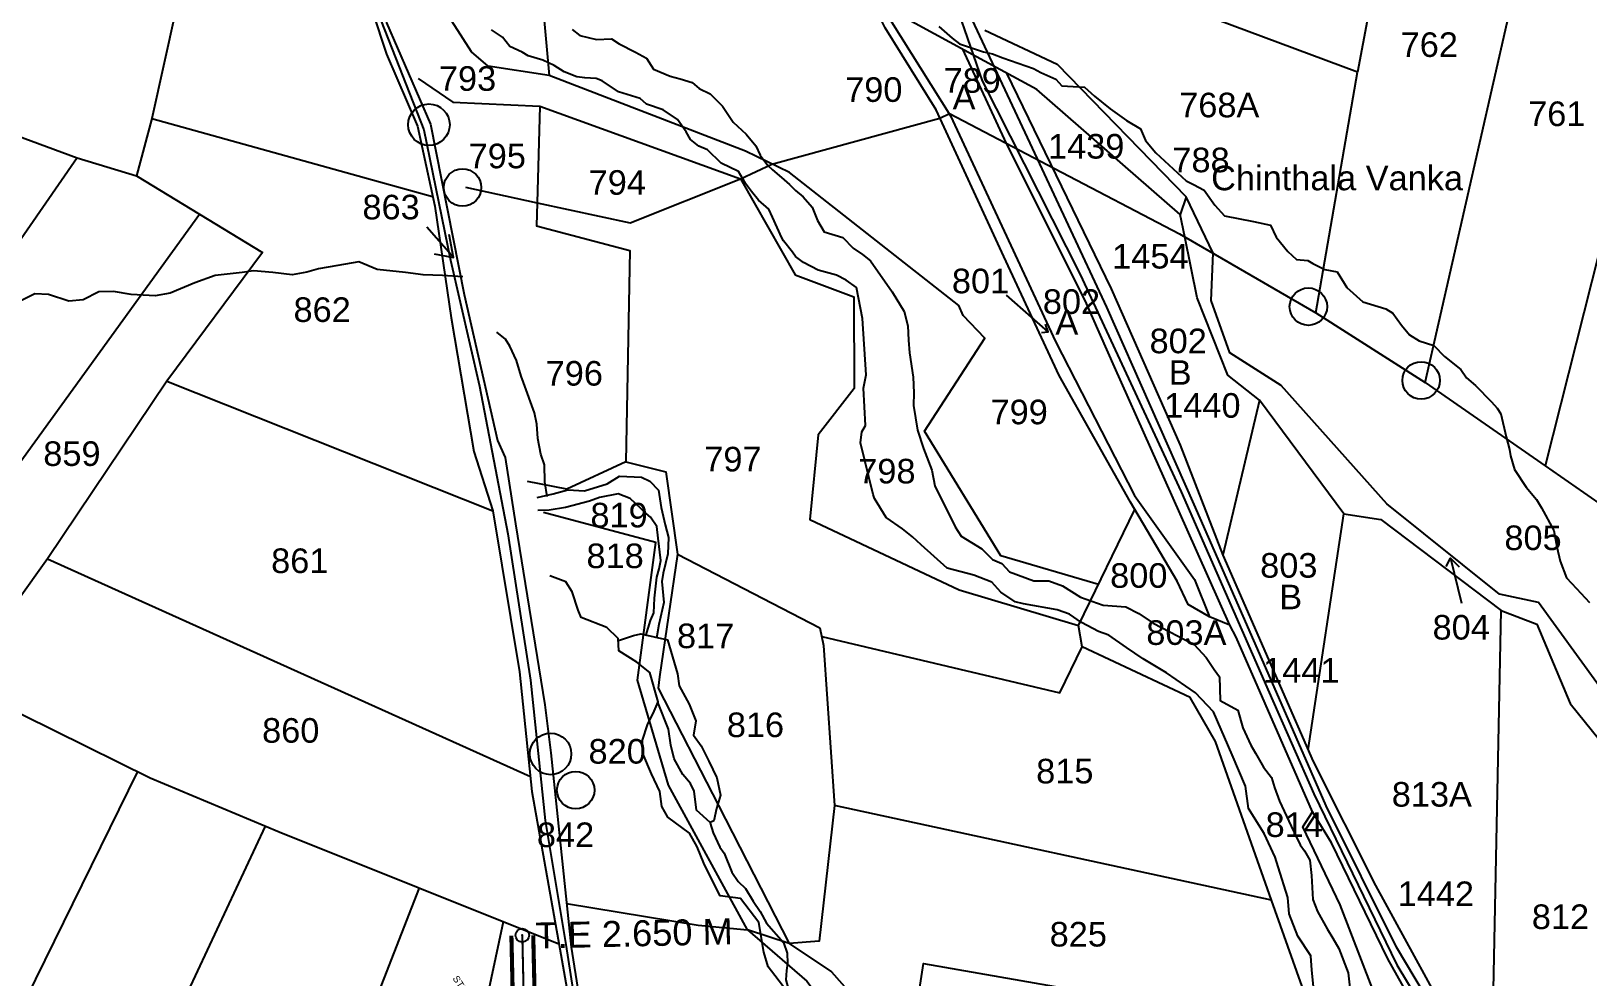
# Model space of a CAD drawing. Header units: inches. Extents: x 192867 to 224088, y 1602358 to 1617481.
# Drawn here: x 197636 to 198776, y 1607111 to 1607803 of the extents above; entities that cross this region are included whole.
import ezdxf
from ezdxf.enums import TextEntityAlignment as Align

# ---------------------------------------------------------------- set-up
doc = ezdxf.new("R2010")
doc.units = ezdxf.units.IN
doc.header["$LTSCALE"] = 15
doc.header["$MEASUREMENT"] = 0
doc.header["$PDMODE"] = 32
doc.header["$PDSIZE"] = 10
doc.linetypes.add('HIDDEN2', pattern=[0.1875, 0.125, -0.0625])
for name, color, linetype in [('BOUNDRY STONES', 240, 'Continuous'), ('CANAL1', 7, 'Continuous'), ('CSMark', 72, 'Continuous'), ('PLOTS', 7, 'Continuous'), ('PLOTS NO', 7, 'Continuous'), ('ROADS', 1, 'Continuous'), ('STREAMS', 4, 'Continuous'), ('STRUCTURE', 5, 'Continuous'), ('text2', 7, 'Continuous')]:
    doc.layers.add(name, color=color, linetype=linetype)
doc.styles.get("Standard").update_dxf_attribs({"font": 'arial.ttf'})
doc.dimstyles.get("Standard").update_dxf_attribs({"dimtxt": 0.18, "dimasz": 0.18, "dimexe": 0.18, "dimexo": 0.0625, "dimgap": 0.09, "dimtad": 0, "dimtih": 1, "dimtoh": 1, "dimdec": 4, "dimzin": 0, "dimdsep": 46, "dimtxsty": 'Standard', "dimcen": 0.09, "dimadec": 0, "dimazin": 0, "dimtfac": 1, "dimtdec": 4, "dimtofl": 0, "dimtmove": 0, "dimatfit": 3, "dimfxl": 1, "dimtolj": 1, "dimtzin": 0, "dimarcsym": 0})

# ---------------------------------------------------------------- blocks, each defined once
blk = doc.blocks.new('SP')
at = {"layer": 'STRUCTURE'}
h = blk.add_hatch(dxfattribs=at)
h.set_pattern_fill('DASH', color=256, scale=8, style=0)
edge = h.paths.add_edge_path()
edge.add_spline(control_points=[(769825.7, 1706742.1), (769825.3, 1706741.8), (769823.8, 1706740.8), (769820.9, 1706740.3), (769817, 1706739.7), (769811.4, 1706738.9), (769804, 1706739.7), (769798.4, 1706741), (769795.6, 1706741.6)], knot_values=[0, 0, 0, 0, 1.613557, 5.24513, 8.624976, 13.470124, 22.190216, 30.746377, 30.746377, 30.746377, 30.746377], degree=3, periodic=0)
edge.add_line((769795.6, 1706741.6), (769792.6, 1706739.6))
edge.add_line((769792.6, 1706739.6), (769732.6, 1706739.6))
edge.add_line((769732.6, 1706739.6), (769729.6, 1706741.6))
edge.add_spline(control_points=[(769729.6, 1706741.6), (769726.9, 1706740.9), (769721.3, 1706739.5), (769713.9, 1706738.5), (769708.3, 1706739.1), (769704.4, 1706739.6), (769701.5, 1706740), (769700, 1706741), (769699.5, 1706741.3)], knot_values=[0, 0, 0, 0, 8.556161, 17.276253, 22.121402, 25.501247, 29.13282, 30.746377, 30.746377, 30.746377, 30.746377], degree=3, periodic=0)
edge.add_line((769699.5, 1706741.3), (769699.5, 1706722.1))
edge.add_spline(control_points=[(769699.5, 1706722.1), (769700, 1706722.4), (769701.4, 1706723.4), (769704.3, 1706724), (769708.2, 1706724.5), (769713.8, 1706725.3), (769721.2, 1706724.5), (769726.8, 1706723.3), (769729.6, 1706722.6)], knot_values=[0, 0, 0, 0, 1.613557, 5.24513, 8.624976, 13.470124, 22.190216, 30.746377, 30.746377, 30.746377, 30.746377], degree=3, periodic=0)
edge.add_line((769729.6, 1706722.6), (769732.6, 1706724.6))
edge.add_line((769732.6, 1706724.6), (769792.6, 1706724.6))
edge.add_line((769792.6, 1706724.6), (769795.6, 1706722.6))
edge.add_spline(control_points=[(769795.6, 1706722.6), (769798.4, 1706723.3), (769803.9, 1706724.8), (769811.3, 1706725.8), (769817, 1706725.1), (769820.9, 1706724.7), (769823.8, 1706724.2), (769825.2, 1706723.3), (769825.7, 1706723)], knot_values=[0, 0, 0, 0, 8.556161, 17.276253, 22.121402, 25.501247, 29.13282, 30.746377, 30.746377, 30.746377, 30.746377], degree=3, periodic=0)
edge.add_line((769825.7, 1706723), (769825.7, 1706742.1))
h.paths.add_polyline_path([(769764.2, 1706732.1, -1), (769761.1, 1706732.1, -1)], flags=0)
h.paths.add_polyline_path([(769761.1, 1706732.1, 1), (769764.2, 1706732.1, 1)], flags=16)
at = {"layer": 'STRUCTURE', "const_width": 0.628}
for points in [[(769726.6, 1706747.6), (769726.6, 1706743.6), (769732.6, 1706739.6), (769792.6, 1706739.6), (769798.6, 1706743.6), (769798.6, 1706747.6)], [(769726.6, 1706716.6), (769726.6, 1706720.6), (769732.6, 1706724.6), (769792.6, 1706724.6), (769798.6, 1706720.6), (769798.6, 1706716.6)]]:
    blk.add_lwpolyline(points, dxfattribs=at)
at = {"layer": 'STRUCTURE', "color": 3}
blk.add_lwpolyline([(769732.6, 1706724.6), (769792.6, 1706724.6)], dxfattribs=at)
blk.add_lwpolyline([(769732.6, 1706724.6), (769792.6, 1706724.6)], dxfattribs=at)
at = {"layer": 'STRUCTURE', "color": 0}
blk.add_circle((769762.6, 1706732.1), 1.55, dxfattribs=at)
at = {"layer": 'STRUCTURE'}
for points in [[(769699.5, 1706741.3), (769700.9, 1706740.5), (769704.4, 1706739.6), (769707.8, 1706739.2), (769712.6, 1706738.8), (769721.3, 1706739.7), (769729.6, 1706741.6)], [(769825.7, 1706742.1), (769824.3, 1706741.3), (769820.8, 1706740.3), (769817.5, 1706739.8), (769812.7, 1706739.2), (769804, 1706739.9), (769795.6, 1706741.6)], [(769825.7, 1706723), (769824.3, 1706723.8), (769820.8, 1706724.7), (769817.4, 1706725.1), (769812.6, 1706725.5), (769803.9, 1706724.6), (769795.6, 1706722.6)], [(769699.5, 1706722.1), (769700.9, 1706723), (769704.4, 1706724), (769707.7, 1706724.5), (769712.5, 1706725), (769721.2, 1706724.4), (769729.6, 1706722.6)]]:
    blk.add_spline(points, degree=3, dxfattribs=at)
at = {"layer": 'STRUCTURE', "color": 0}
blk.add_text('STREAM', height=5, dxfattribs=at).set_placement((769684.3, 1706732.1), align=Align.MIDDLE_CENTER)
for points in [[(769727.4, 1706732.1), (769700.8, 1706732.1)], [(769824.4, 1706732.1), (769800.5, 1706732.1)]]:
    blk.add_leader(points, dimstyle='Standard', override={"dimasz": 10, "dimgap": 0.09, "dimtad": 0}, dxfattribs=at)

msp = doc.modelspace()

# ---------------------------------------------------------------- linework, layer by layer
at = {"layer": 'BOUNDRY STONES', "color": 1}
for centre, radius in [((197927.5, 1607734.4), 15.2), ((197952.1, 1607688.4), 13.7), ((198571.7, 1607601.2), 13.7), ((198654.3, 1607547.2), 13.7), ((198016.6, 1607273.8), 15.2), ((198035, 1607247.3), 13.7)]:
    msp.add_circle(centre, radius, dxfattribs=at)
at = {"layer": 'CANAL1', "color": 200, "const_width": 3}
for points in [[(197988.8, 1607101.2), (197987.9, 1607140.8)], [(198004.8, 1607102.1), (198003.9, 1607141.1)]]:
    msp.add_lwpolyline(points, dxfattribs=at)
at = {"layer": 'CANAL1', "color": 1, "linetype": 'HIDDEN2', "ltscale": 4, "const_width": 1.5}
msp.add_lwpolyline([(197996.8, 1607101.6), (197995.9, 1607141)], dxfattribs=at)
at = {"layer": 'PLOTS'}
for points in [[(197968.2, 1608712.5), (197940.6, 1608676.7), (197938.5, 1608620.6), (197873.4, 1608526.1), (197880.3, 1608479.3), (197888, 1608434.6), (197895.6, 1608404.2), (197918.7, 1608342.6), (197917.1, 1608289.7), (197905.1, 1608223.6), (197900.9, 1608177.5), (197905.4, 1608111.3), (197905.6, 1608057.9), (197894.5, 1607960.7), (197896.4, 1607809), (197928.7, 1607734.7), (197953.3, 1607610), (197977.8, 1607503.3), (197983.4, 1607490.7), (197990.8, 1607442.1), (198012.4, 1607309.8), (198016.8, 1607274.5), (198031.7, 1607132.4), (198048.5, 1607025.9)], [(197954.3, 1607688.7), (198006.9, 1607677.3), (198074.8, 1607662.6), (198155.7, 1607694.8), (198178.7, 1607705.6), (198301.8, 1607739.3), (198308.9, 1607742.6), (198385.7, 1607702.4), (198477.4, 1607654.5), (198577.1, 1607596.8), (198657.3, 1607545.8), (198745.1, 1607484.7), (198851.9, 1607410.4), (198930.9, 1607339.6), (198949, 1607384.5), (198982, 1607520.8), (199005.1, 1607616.1), (199043.9, 1607761.9), (198917.9, 1607802.2), (198985.6, 1608118.1), (198982.1, 1608139.1)], [(198334.6, 1607803.5), (198387.8, 1607778.8), (198482.3, 1607681.6), (198477.9, 1607668.7), (198372.8, 1607760.1), (198322.7, 1607787.3), (198258.5, 1607822.1), (198237.8, 1607842.8), (198186, 1607901.3), (198104.9, 1607978), (198061.7, 1608018.9), (197992.9, 1608019.9), (197965.9, 1608057.9), (197917, 1608095.5)], [(198657.3, 1607545.8), (198717.4, 1607809.1), (198757.1, 1607966), (198714.1, 1607994), (198715.4, 1608004.6), (198656.2, 1608031.5)], [(197579.3, 1608020.8), (197497.3, 1607772.1), (197541.4, 1607757.6), (197669.7, 1607710.1), (197713.4, 1607696.9)], [(197992.9, 1608019.9), (198015.6, 1607770.3), (197970.9, 1607777.2), (197958.6, 1607787.7), (197938.2, 1607819.6), (197919.9, 1607919.3)], [(198635.9, 1607922.3), (198607.6, 1607772.9), (198469.9, 1607824), (198501.3, 1607972.3), (198506.5, 1607996.5)], [(197777.2, 1607977.1), (197724.4, 1607738.9), (197930.2, 1607681.9)], [(198258.5, 1607822.1), (198295.2, 1607763.8), (198309.6, 1607741), (198386.5, 1607575.7), (198444.3, 1607463), (198488.4, 1607401.5), (198499.3, 1607374.1), (198483.7, 1607383.1), (198475.7, 1607400.3), (198441.5, 1607458), (198389.2, 1607550.8), (198348.7, 1607638), (198299, 1607745.4), (198261.6, 1607805.2), (198248.2, 1607832.5)], [(197886.2, 1607816.9), (197896.5, 1607786), (197919.2, 1607733.3), (197931.7, 1607674.7), (197943.9, 1607593.1), (197960.5, 1607495.2), (197974.4, 1607451.8), (197993.8, 1607333.8), (198002.9, 1607246.3), (198024.1, 1607126.9), (198042.5, 1607023.3)], [(198514.2, 1607368.1), (198483, 1607438.1), (198429.8, 1607557.2), (198408.1, 1607605.8), (198350.7, 1607720.7), (198318.5, 1607789.6)], [(197919.6, 1607768.3), (197944.9, 1607751), (198008.7, 1607747.9), (198155.7, 1607694.8), (198195.8, 1607624.4), (198238.7, 1607608.5), (198238.9, 1607541.2), (198212.6, 1607507.3), (198206.5, 1607445.3), (198315.9, 1607394), (198403.3, 1607367.7), (198444.6, 1607452.8)], [(198417.9, 1607397.8), (198346.4, 1607418.7), (198290.4, 1607510), (198334.7, 1607578.1), (198318.9, 1607594.8), (198315.6, 1607602.1), (198191.7, 1607699.3), (198159.3, 1607715.1), (198015.6, 1607770.3)], [(198350.5, 1607772.2), (198386.7, 1607697.6), (198427.2, 1607614.3), (198477.9, 1607499.8), (198509, 1607419.4), (198551.1, 1607323.5), (198575.2, 1607268.3), (198620.9, 1607177.4), (198686.1, 1607058.5), (198690.2, 1607051), (198646.9, 1607059)], [(198577.1, 1607596.8), (198607.6, 1607772.9)], [(198008.7, 1607747.9), (198006.9, 1607677.3), (198006.4, 1607660.4), (198074.6, 1607642.3), (198071.7, 1607487.6), (198028.4, 1607467.7), (197999.6, 1607473.2)], [(197724.4, 1607738.9), (197713.4, 1607696.9), (197805.6, 1607640.9), (197735.5, 1607546.7), (197974.4, 1607451.8)], [(197669.7, 1607710.1), (197559.6, 1607551.2), (197440.8, 1607376.6)], [(198902.9, 1607285.4), (198887.1, 1607264.3), (198827.7, 1607264.3), (198740.2, 1607384.6), (198711.8, 1607390.8), (198629.1, 1607456.8), (198551.8, 1607543.5), (198514.2, 1607567.4), (198500.5, 1607605.8), (198502, 1607640.3), (198482.3, 1607681.6)], [(197529.3, 1607351.5), (197759.5, 1607668.9)], [(198535.9, 1607532.7), (198512.8, 1607551), (198490.3, 1607607.7), (198481.2, 1607652.3), (198477.8, 1607668.7)], [(198790.6, 1607664.3), (198745.1, 1607484.7)], [(197735.5, 1607546.7), (197648.2, 1607416.5), (198001.8, 1607257.3)], [(198597.7, 1607449.5), (198535.9, 1607532.7), (198509, 1607419.4)], [(198071.7, 1607487.6), (198101.1, 1607480.2), (198109.5, 1607419.9), (198096.5, 1607330.2), (198095.3, 1607322), (198139.5, 1607236), (198191.4, 1607135), (198160.8, 1607144.9), (198102.9, 1607251), (198080.3, 1607327.8), (198093.6, 1607428.5), (198011.3, 1607450.4)], [(198571.5, 1607276.7), (198597.7, 1607449.5), (198624.8, 1607445.4), (198712.9, 1607378.7)], [(197648.2, 1607416.5), (197582.8, 1607325.5), (197723.4, 1607256.3), (197817.9, 1607216.7), (198022.7, 1607134.8)], [(198109.5, 1607419.9), (198213.9, 1607366.2), (198216.5, 1607353.2), (198224.7, 1607236), (198213.4, 1607136.6), (198191.4, 1607135), (198222.4, 1607114.3), (198279.1, 1607050.3), (198289.8, 1607120.4), (198579.1, 1607069.9), (198544.8, 1607166.8), (198224.7, 1607236)], [(198706, 1607040.8), (198712.9, 1607378.7), (198739, 1607368.7), (198763.6, 1607310.8), (198811.5, 1607251.1)], [(198544.8, 1607166.8), (198503.7, 1607283), (198485.1, 1607315.2), (198405.9, 1607352.1), (198403.3, 1607367.7)], [(198595.7, 1607037.3), (198646.9, 1607059), (198618.4, 1607102.6), (198594.9, 1607163.2), (198567.7, 1607220.4), (198574.8, 1607231.4), (198540, 1607310.6), (198518.7, 1607359.2), (198514.2, 1607368.1), (198499.3, 1607374.1)], [(198215.2, 1607359.7), (198389.6, 1607318.5), (198405.9, 1607352.1)], [(197714.1, 1607260.9), (197544.1, 1606915.6)], [(198668.6, 1607055), (198629.9, 1607123.7), (198588.6, 1607208.7), (198574.8, 1607231.4)], [(197644.8, 1606872.9), (197807.7, 1607221)], [(197920.3, 1607175.7), (197781.4, 1606819.4)], [(198028.3, 1607164.4), (198124.6, 1607148.4), (198160.8, 1607144.9), (198204.4, 1607107.4), (198269.6, 1607022.1), (198263.3, 1606976.5), (198058.8, 1606969.8)], [(197904.5, 1606786.9), (197982, 1607151.1)]]:
    msp.add_lwpolyline(points, dxfattribs=at)
at = {"layer": 'PLOTS NO'}
for points in [[(197945.6, 1607637.1), (197925.9, 1607659.5)], [(197931.3, 1607639.8), (197945.6, 1607637.1), (197942.2, 1607654.1)], [(198381.1, 1607582.7), (198350.6, 1607609.5)], [(198376.1, 1607582.3), (198381.1, 1607582.7), (198379.1, 1607588.3)], [(198672.7, 1607411.1), (198675.9, 1607417.2), (198682.1, 1607410.7)], [(198675.9, 1607417.2), (198683.8, 1607384.1)]]:
    msp.add_lwpolyline(points, dxfattribs=at)
at = {"layer": 'ROADS'}
for points in [[(198146.3, 1608587.4), (198182.3, 1608486), (198195.3, 1608344.4), (198218.4, 1608204.4), (198244.4, 1608046.2), (198262.8, 1607969.1), (198304.7, 1607847.8), (198332.7, 1607766.4), (198404.5, 1607624.7), (198478.6, 1607465.6), (198543, 1607318.8), (198575.7, 1607244.5), (198636.4, 1607119.4), (198676.3, 1607053.5)], [(198677.2, 1607063.4), (198636.2, 1607132.3), (198584.8, 1607235.9), (198551.8, 1607311.1), (198517.8, 1607388.6), (198488, 1607456.4), (198424.2, 1607600.9), (198367.9, 1607720.9), (198320, 1607822.9), (198276.4, 1607947), (198250.3, 1608042.8), (198230.5, 1608161.6), (198210.5, 1608281.7), (198198.7, 1608383.9), (198187.9, 1608477), (198158.5, 1608580.6)], [(197892.6, 1607810.2), (197923.7, 1607730.7), (197943.4, 1607635.2), (197964.6, 1607542.9), (197985.4, 1607434.8), (198002, 1607327.7), (198012.7, 1607225.1), (198027.8, 1607134.2), (198040.3, 1607054.3)]]:
    msp.add_lwpolyline(points, dxfattribs=at)
at = {"layer": 'STREAMS'}
for points in [[(198576.1, 1607096.3), (198574.3, 1607115.6), (198573.4, 1607126.1), (198564, 1607140.4), (198557.7, 1607156.7), (198556.7, 1607168.6), (198549.5, 1607191.1), (198547.5, 1607198.3), (198539.4, 1607215.6), (198527.8, 1607233.9), (198525.6, 1607250.3), (198515.8, 1607273.2), (198502.2, 1607304.5), (198489.1, 1607318.6), (198467.8, 1607333.2), (198450.8, 1607343.4), (198438.5, 1607351.8), (198425.6, 1607360.8), (198417.9, 1607363.3), (198405.4, 1607370), (198396.7, 1607376), (198387.6, 1607379.3), (198363, 1607383.7), (198356.9, 1607385.1), (198346.4, 1607392.2), (198339.9, 1607399.4), (198326.7, 1607404.6), (198307.2, 1607409.7), (198288.1, 1607426.8), (198281.7, 1607432.6), (198274.5, 1607438.6), (198262.5, 1607446.8), (198253.8, 1607460.8), (198253, 1607463.7), (198243.6, 1607501.6), (198244.6, 1607509.5), (198247.2, 1607514.3), (198245.9, 1607541.6), (198247.8, 1607551.4), (198245, 1607592.5), (198240.7, 1607615.3), (198233.1, 1607620.6), (198226, 1607624.3), (198218, 1607626.4), (198212.6, 1607627.9), (198201.8, 1607633.5), (198196, 1607637.8), (198193.8, 1607641.2), (198187.3, 1607649.4), (198186.1, 1607651.7), (198179.1, 1607666.6), (198176.5, 1607672.5), (198168.8, 1607679.1), (198163.9, 1607685.5), (198159.4, 1607691.3), (198154.2, 1607700.1), (198141.5, 1607706.3), (198131.6, 1607715.9), (198125.2, 1607718.7), (198119.1, 1607723.6), (198115.9, 1607729.1), (198109.5, 1607738.2), (198099.2, 1607745.4), (198086.9, 1607749.4), (198082.3, 1607753.5), (198066.4, 1607758.4), (198054.4, 1607766.6), (198050.1, 1607768.1), (198041.6, 1607768.6), (198035.9, 1607769.5), (198026.5, 1607773.2), (198019.2, 1607777.7), (198010.9, 1607781.7), (198000.3, 1607784.7), (197995.7, 1607787.4), (197986.7, 1607791.6), (197981.4, 1607798.5), (197973.3, 1607803.8)], [(198032.4, 1607804.2), (198038, 1607799.8), (198050.2, 1607796.8), (198061.3, 1607797.3), (198066.9, 1607793.7), (198078.9, 1607787.5), (198086.9, 1607783.2), (198092, 1607775.1), (198104.1, 1607769.9), (198111.6, 1607768), (198120.3, 1607765.2), (198125.4, 1607760.8), (198133.4, 1607756.9), (198142.6, 1607747.9), (198150.4, 1607736.2), (198160, 1607727.5), (198166.9, 1607718.9), (198170.2, 1607712), (198175.7, 1607704.6), (198179.2, 1607701.3), (198185.8, 1607695.7), (198191.6, 1607690.7), (198196.1, 1607686.3), (198201.7, 1607681.7), (198208.2, 1607674), (198212.2, 1607664.3), (198217.1, 1607656), (198230.8, 1607651.8), (198238.3, 1607644), (198245.2, 1607639.3), (198251, 1607634.7), (198266.8, 1607612), (198275.6, 1607597.6), (198278.2, 1607587.1), (198278.8, 1607576.7), (198279.6, 1607567.5), (198282.3, 1607549.6), (198282.7, 1607538.1), (198282.5, 1607528.8), (198285.4, 1607510.7), (198289.9, 1607497.3), (198296, 1607481.5), (198298, 1607470), (198313.1, 1607440.1), (198317.3, 1607433.1), (198332.6, 1607423.8), (198340.4, 1607416.1), (198347.1, 1607413.2), (198352.7, 1607407.2), (198370.6, 1607400.6), (198381.6, 1607400.5), (198391.6, 1607396.8), (198404.8, 1607388.5), (198421.4, 1607382.7), (198437.9, 1607381.4), (198447.6, 1607376.5), (198458, 1607369.5), (198488, 1607353.8), (198496.8, 1607344.4), (198502.8, 1607335.7), (198506.7, 1607330.3), (198507.2, 1607312.8), (198520, 1607305.9), (198523.6, 1607293), (198529.5, 1607280.2), (198533, 1607274.4), (198538.9, 1607264.1), (198544.6, 1607256.6), (198547, 1607249.3), (198550.5, 1607239.1), (198559, 1607221), (198565.6, 1607207.2), (198568.8, 1607202.9), (198572.7, 1607196), (198574.1, 1607184.7), (198574.9, 1607167.2), (198578.3, 1607158.5), (198585.4, 1607145.7), (198589.6, 1607138.8), (198594.1, 1607131.3), (198600.9, 1607113.5), (198602, 1607102.5)], [(198300.9, 1607806.2), (198310.9, 1607797.8), (198316.1, 1607793.6), (198326.5, 1607790.2), (198333.7, 1607787.8), (198340.4, 1607786.2), (198348, 1607783.3), (198370.4, 1607775.5), (198375.8, 1607772.7), (198386.8, 1607767.7), (198391.2, 1607762.9), (198407.6, 1607761.9), (198415.1, 1607755.4), (198426.5, 1607746), (198438.5, 1607737.4), (198448.7, 1607731.3), (198452.4, 1607722.9), (198460, 1607713.9), (198482.2, 1607693.3), (198487.6, 1607690.5), (198495.5, 1607686.5), (198503.2, 1607675.5), (198510.2, 1607667.6), (198531.6, 1607663.6), (198543.9, 1607660.9), (198548.1, 1607652), (198556.6, 1607641.6), (198562.9, 1607635.8), (198571.2, 1607635.1), (198574.9, 1607632.8), (198583.7, 1607628.3), (198592.9, 1607626.8), (198599.8, 1607615.3), (198611.6, 1607604.8), (198628.4, 1607599.6), (198633.5, 1607596.5), (198640, 1607587.7), (198645.8, 1607580.5), (198652.9, 1607576.2), (198663.6, 1607572.8), (198671.4, 1607564.6), (198683.4, 1607555.3), (198687.5, 1607549.1), (198694.1, 1607543.6), (198705.8, 1607531.5), (198709.9, 1607527), (198712.8, 1607522.8), (198716.6, 1607505.8), (198719, 1607496.6), (198719.7, 1607491.9), (198722.7, 1607481.9), (198731.3, 1607469.1), (198738.9, 1607460), (198742.4, 1607453.9), (198751.5, 1607437.3), (198753.7, 1607425.3), (198756.1, 1607415), (198760.8, 1607402.8), (198768.1, 1607394.9), (198777.7, 1607384.6)], [(197952.4, 1607623.1), (197937.4, 1607624.1), (197923.3, 1607624.4), (197910.3, 1607626.3), (197889.6, 1607628.3), (197876.1, 1607634), (197860.8, 1607631.3), (197846.5, 1607629), (197838.1, 1607626.5), (197827.4, 1607624.6), (197813.1, 1607626.3), (197799, 1607627.4), (197790.7, 1607626.2), (197771, 1607624), (197756.1, 1607618.6), (197737.9, 1607611), (197726.9, 1607609.2), (197709.3, 1607610), (197696.4, 1607612.4), (197685.6, 1607612), (197674.2, 1607606.3), (197663.7, 1607605.2), (197648.7, 1607610), (197638.7, 1607610.7), (197629, 1607605.7)], [(198014.2, 1607462.3), (198012.5, 1607472.9), (198012.2, 1607485.5), (198009.4, 1607493.2), (198007.3, 1607504.8), (198006.5, 1607515.1), (198004.8, 1607523.5), (197996.8, 1607545.7), (197995.1, 1607550.3), (197991.7, 1607561.8), (197986.8, 1607572.3), (197983.7, 1607577.5), (197977.2, 1607582.5)], [(198006.7, 1607461.5), (198018.6, 1607464.3), (198029.2, 1607467), (198041.5, 1607466.3), (198058, 1607471.4), (198067.2, 1607477.2), (198083.3, 1607476.4), (198089.4, 1607473.5), (198095.7, 1607466.9), (198097.5, 1607454.1), (198100.6, 1607441.6), (198102.9, 1607432.3), (198102.5, 1607420.3), (198099.1, 1607406), (198098.1, 1607400), (198099.5, 1607384.6), (198095.8, 1607368.6), (198094.3, 1607358.5)], [(198086.4, 1607360.3), (198089.7, 1607371.5), (198092.2, 1607377), (198092.7, 1607387.7), (198094.5, 1607403.2), (198096.1, 1607409.2), (198097.4, 1607415.3), (198095.4, 1607431.8), (198094.4, 1607440.3), (198089.7, 1607447), (198086.7, 1607449.7), (198074.8, 1607460.7), (198066.2, 1607464.1), (198052.4, 1607461.5), (198045, 1607458.7), (198027.5, 1607454.1), (198015.6, 1607452.3), (198007.2, 1607451.9)], [(198190.3, 1607099.2), (198180.9, 1607111.7), (198176.1, 1607117.9), (198172.8, 1607128.6), (198169.1, 1607150.5), (198155.8, 1607167.9), (198140.9, 1607169.9), (198133.2, 1607184.7), (198128.8, 1607193.9), (198124, 1607205.8), (198118.4, 1607215.8), (198102.4, 1607227.5), (198098.1, 1607235.2), (198096.7, 1607246.3), (198090.6, 1607259.2), (198084.2, 1607274.1), (198084, 1607283.8), (198087.5, 1607295.1), (198092.5, 1607305.1), (198095.5, 1607311.9), (198089.3, 1607333.3), (198079.9, 1607341), (198066.5, 1607349.2), (198066, 1607358.2), (198057.8, 1607366.3), (198038.9, 1607373.7), (198036.9, 1607379), (198032.3, 1607392.4), (198027.7, 1607399.8), (198016, 1607404.1)], [(198066.3, 1607356.7), (198077.4, 1607360.5), (198082.6, 1607361.7), (198102.3, 1607357.4), (198109.6, 1607332.5), (198110.9, 1607323.7), (198118.2, 1607310.3), (198123, 1607298), (198121.4, 1607287.6), (198126.9, 1607279.7), (198132.6, 1607268.4), (198138.4, 1607256.2), (198141.1, 1607243.5), (198138.2, 1607233.9), (198136.2, 1607224.7), (198133.5, 1607223.6), (198123.6, 1607232.6), (198121.7, 1607246.5), (198119, 1607252.2), (198113.5, 1607258.7), (198107.2, 1607270.3), (198104.6, 1607280.2), (198102.9, 1607292), (198095.3, 1607310.9)], [(198133.5, 1607223.2), (198135.7, 1607216), (198140.7, 1607205.5), (198143.7, 1607201.1), (198149.5, 1607187.3), (198154.1, 1607180.5), (198159.5, 1607175.3), (198165.1, 1607166.1), (198170.1, 1607158.4), (198174.7, 1607149.8), (198187.3, 1607135.8), (198189.8, 1607128), (198190.1, 1607120.7), (198189.5, 1607115.2), (198188.9, 1607108.5), (198191.1, 1607100.3), (198193.4, 1607095.7)]]:
    msp.add_lwpolyline(points, dxfattribs=at)
at = {"layer": 'text2', "color": 3}
msp.add_point((197995.9, 1607141), dxfattribs=at)

# ---------------------------------------------------------------- block references
at = {"layer": 'STRUCTURE', "color": 0, "rotation": 302.5611735502504}
msp.add_blockref('SP', (-1654752.7, 1337239), dxfattribs=at)

# ---------------------------------------------------------------- texts
at = {"layer": 'CSMark', "color": 1}
msp.add_text('T.E 2.650 M', height=19, rotation=1.247, dxfattribs=at).set_placement((198005.5, 1607140.8), align=Align.MIDDLE_LEFT)
at = {"layer": 'PLOTS NO'}
for s, p in [('762', (198639.3, 1607784)), ('793', (197934.8, 1607759.2)), ('790', (198232.4, 1607751.1)), ('789', (198304.5, 1607757.8)), ('A', (198311.1, 1607745.6)), ('768A', (198477.1, 1607739.8)), ('761', (198732.7, 1607733.4)), ('795', (197956.6, 1607702.5)), ('1439', (198381, 1607709.6)), ('788', (198472.1, 1607699.6)), ('794', (198044.5, 1607683.1)), ('Chinthala Vanka', (198500.5, 1607686.4)), ('863', (197878.8, 1607665.1)), ('1454', (198428, 1607629.1)), ('801', (198310.6, 1607611)), ('862', (197828.3, 1607590)), ('802', (198377.2, 1607595.9)), ('A', (198386.4, 1607580.8)), ('802', (198455.4, 1607567.1)), ('796', (198013, 1607543.4)), ('B', (198469.4, 1607544)), ('1440', (198466.1, 1607519.9)), ('799', (198338.9, 1607515.1)), ('859', (197645, 1607484.6)), ('797', (198129.2, 1607480.6)), ('798', (198242, 1607471.8)), ('819', (198045.8, 1607439.6)), ('805', (198715.3, 1607423)), ('861', (197811.9, 1607406.2)), ('818', (198042.9, 1607409.8)), ('800', (198426.5, 1607395.4)), ('803', (198536.4, 1607402.8)), ('B', (198550.4, 1607379.7)), ('817', (198109.2, 1607351.2)), ('803A', (198453, 1607353.6)), ('804', (198662.7, 1607357.5)), ('1441', (198538.6, 1607326)), ('860', (197805.3, 1607282)), ('816', (198145.7, 1607286.1)), ('820', (198044.4, 1607266.7)), ('815', (198372.3, 1607252.2)), ('813A', (198632.8, 1607235.2)), ('814', (198540.4, 1607213)), ('842', (198006.6, 1607205.6)), ('1442', (198637.1, 1607162.4)), ('812', (198735.4, 1607145.6)), ('825', (198382.2, 1607132.8))]:
    msp.add_text(s, height=18, dxfattribs=at).set_placement(p)

doc.saveas('drawing.dxf')
